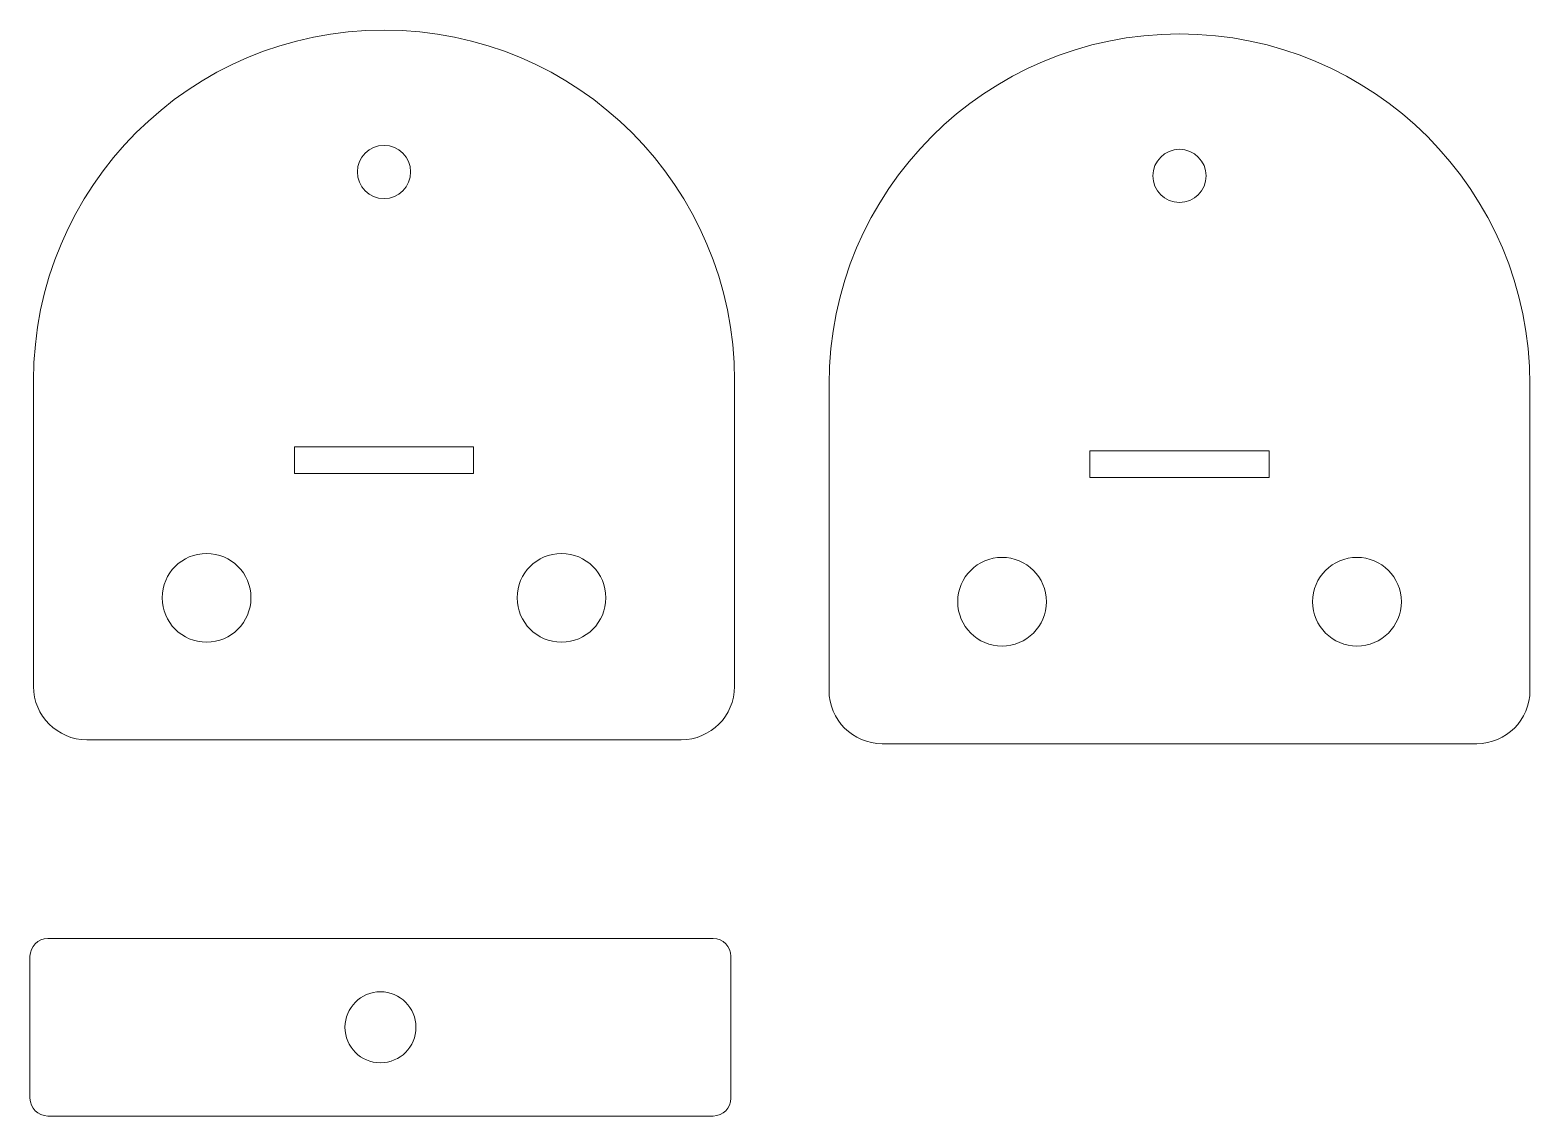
# Model space of a CAD drawing. Extents: x -43.3 to 41.2, y -54.7 to 6.5.
import ezdxf

# ---------------------------------------------------------------- set-up
doc = ezdxf.new("R2010")
doc.units = 0
doc.layers.get('0').update_dxf_attribs({"true_color": 0xffffff})

# ---------------------------------------------------------------- blocks, each defined once
blk = doc.blocks.new('side')
at = {"linetype": 'Continuous', "lineweight": 0}
for p, q in [((-19.75, 0), (-19.75, -17.25)), ((19.75, -17.25), (19.75, 0)), ((-16.75, -20.25), (16.75, -20.25))]:
    blk.add_line(p, q, dxfattribs=at)
blk.add_lwpolyline([(5.05, -5.25), (-5.05, -5.25), (-5.05, -3.75), (5.05, -3.75), (5.05, -5.25)], dxfattribs=at)
for centre, radius, start, end in [((0, 0), 19.75, 90, 180), ((0, 0), 19.75, 0, 90), ((0, 11.75), 1.5, 90, 180), ((0, 11.75), 1.5, 0, 90), ((0, 11.75), 1.5, -180, -90), ((0, 11.75), 1.5, -90, 0), ((-10, -12.25), 2.5, 90, 180), ((-10, -12.25), 2.5, 0, 90), ((10, -12.25), 2.5, 90, 180), ((10, -12.25), 2.5, 0, 90), ((-10, -12.25), 2.5, 180, -90), ((-10, -12.25), 2.5, -90, 0), ((10, -12.25), 2.5, -180, -90), ((10, -12.25), 2.5, -90, 0), ((-16.75, -17.25), 3, 180, -90), ((16.75, -17.25), 3, -90, 0)]:
    blk.add_arc(centre, radius, start, end, dxfattribs=at)
blk = doc.blocks.new('side1')
at = {"linetype": 'Continuous', "lineweight": 0}
for p, q in [((-19.75, 0), (-19.75, -17.25)), ((19.75, -17.25), (19.75, 0)), ((-16.75, -20.25), (16.75, -20.25))]:
    blk.add_line(p, q, dxfattribs=at)
blk.add_lwpolyline([(5.05, -5.25), (-5.05, -5.25), (-5.05, -3.75), (5.05, -3.75), (5.05, -5.25)], dxfattribs=at)
for centre, radius, start, end in [((0, 0), 19.75, 90, 180), ((0, 0), 19.75, 0, 90), ((0, 11.75), 1.5, 90, 180), ((0, 11.75), 1.5, 0, 90), ((0, 11.75), 1.5, 180, -90), ((0, 11.75), 1.5, -90, 0), ((-10, -12.25), 2.5, 90, 180), ((-10, -12.25), 2.5, 0, 90), ((10, -12.25), 2.5, 90, -180), ((10, -12.25), 2.5, 0, 90), ((-10, -12.25), 2.5, 180, -90), ((-10, -12.25), 2.5, -90, 0), ((10, -12.25), 2.5, 180, -90), ((10, -12.25), 2.5, -90, 0), ((-16.75, -17.25), 3, 180, -90), ((16.75, -17.25), 3, -90, 0)]:
    blk.add_arc(centre, radius, start, end, dxfattribs=at)
blk = doc.blocks.new('bottom')
at = {"linetype": 'Continuous', "lineweight": 0}
for p, q in [((18.75, 5), (-18.75, 5)), ((-19.75, 4), (-19.75, -4)), ((19.75, -4), (19.75, 4)), ((-18.75, -5), (18.75, -5))]:
    blk.add_line(p, q, dxfattribs=at)
for centre, radius, start, end in [((-18.75, 4), 1, 90, 180), ((18.75, 4), 1, 0, 90), ((0, 0), 2, 90, -180), ((0, 0), 2, 0, 90), ((0, 0), 2, 180, -90), ((0, 0), 2, -90, 0), ((-18.75, -4), 1, 180, -90), ((18.75, -4), 1, -90, 0)]:
    blk.add_arc(centre, radius, start, end, dxfattribs=at)

msp = doc.modelspace()

# ---------------------------------------------------------------- block references
for name, p in [('side', (-23.366, -13.282)), ('side1', (21.461, -13.505)), ('bottom', (-23.565, -49.737))]:
    msp.add_blockref(name, p)

doc.saveas('drawing.dxf')
